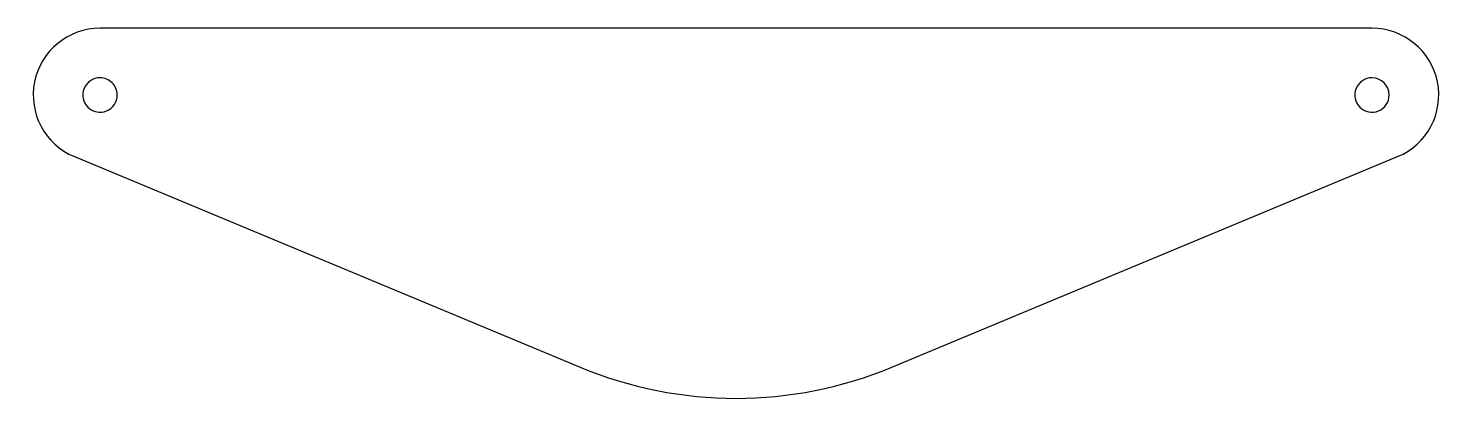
# Model space of a CAD drawing. Header units: millimetres. Extents: x 94.6 to 184.9, y 83 to 107.3.
import ezdxf

# ---------------------------------------------------------------- set-up
doc = ezdxf.new("R2010")
doc.units = ezdxf.units.MM
doc.layers.get('0').update_dxf_attribs({"linetype": 'CONTINUOUS'})

msp = doc.modelspace()

# ---------------------------------------------------------------- linework, layer by layer
at = {"color": 1}
for points in [[(180.352, 107.2573), (99.1628, 107.2573)], [(97.5231, 99.0583), (129.8185, 85.6024)], [(149.6963, 85.6024), (181.9917, 99.0583)]]:
    msp.add_lwpolyline(points, dxfattribs=at)
for points in [[(99.1628, 104.0938)], [(180.352, 104.0938)]]:
    msp.add_lwpolyline(points, close=True, dxfattribs=at)
for points in [[(99.1628, 107.2573), (97.130527, 107.257205), (95.380823, 105.822705), (94.982284, 103.829892)], [(184.532516, 103.829892), (184.133977, 105.822705), (182.384273, 107.257205), (180.352, 107.2573)], [(99.1628, 104.0938), (98.717892, 104.0938), (98.316792, 103.825794), (98.146533, 103.414752)], [(99.940617, 103.771617), (99.734327, 103.977907), (99.454538, 104.0938), (99.1628, 104.0938)], [(180.352, 104.0938), (179.907092, 104.0938), (179.505992, 103.825794), (179.335733, 103.414752)], [(181.452, 102.9938), (181.452, 103.601313), (180.959513, 104.0938), (180.352, 104.0938)], [(94.982284, 103.829892), (94.583746, 101.83708), (95.647174, 99.839988), (97.5231, 99.0583)], [(98.146533, 103.414752), (97.976273, 103.00371), (98.070385, 102.53058), (98.384983, 102.215983)], [(100.2628, 102.9938), (100.2628, 103.285538), (100.146907, 103.565327), (99.940617, 103.771617)], [(179.335733, 103.414752), (179.165473, 103.00371), (179.259585, 102.53058), (179.574183, 102.215983)], [(181.9917, 99.0583), (183.867626, 99.839988), (184.931054, 101.83708), (184.532516, 103.829892)], [(98.384983, 102.215983), (98.69958, 101.901385), (99.17271, 101.807273), (99.583752, 101.977533)], [(99.583752, 101.977533), (99.994794, 102.147792), (100.2628, 102.548892), (100.2628, 102.9938)], [(179.574183, 102.215983), (179.88878, 101.901385), (180.36191, 101.807273), (180.772952, 101.977533)], [(180.772952, 101.977533), (181.183994, 102.147792), (181.452, 102.548892), (181.452, 102.9938)], [(129.8185, 85.6024), (136.179417, 82.952133), (143.335383, 82.952133), (149.6963, 85.6024)]]:
    msp.add_open_spline(points, degree=3, dxfattribs=at)

doc.saveas('drawing.dxf')
